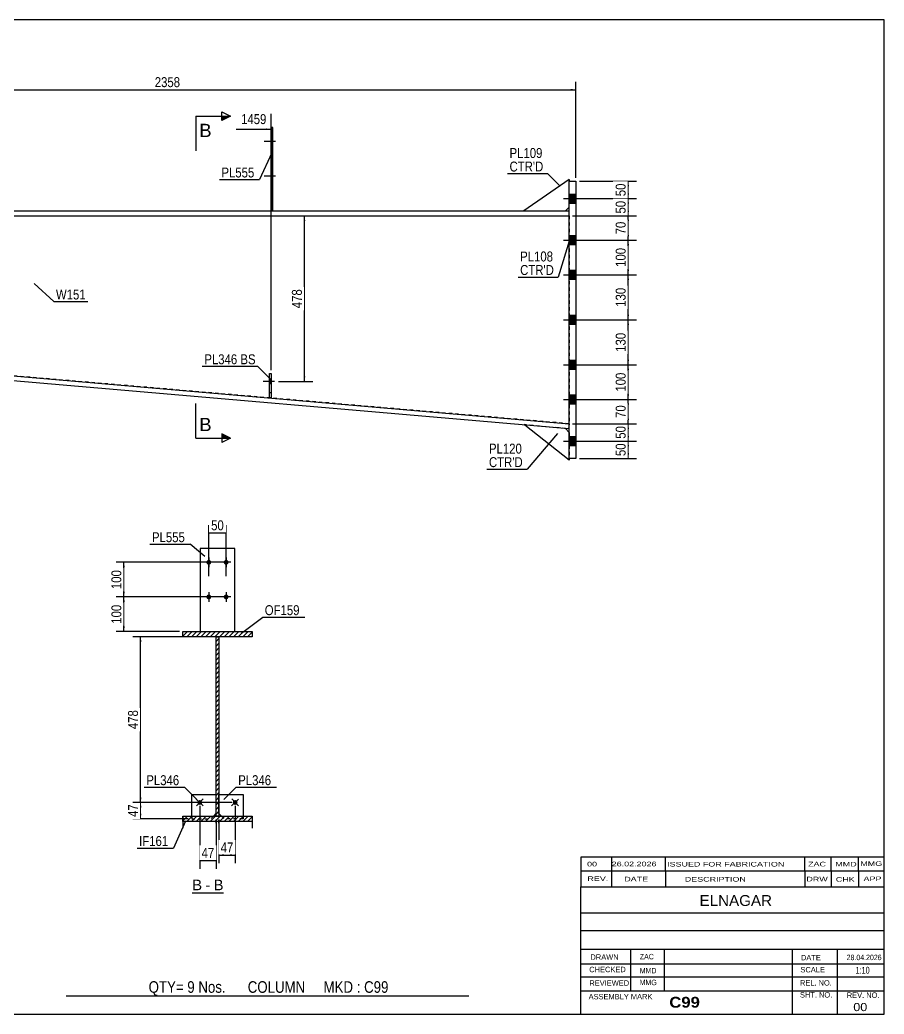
# Model space of a CAD drawing. Header units: millimetres. Extents: x -206 to 207, y -170 to 117.
# Drawn here: x -42.6 to 206.9, y -170.4 to 116.6 of the extents above; entities that cross this region are included whole.
import ezdxf

# ---------------------------------------------------------------- set-up
doc = ezdxf.new("R2010")
doc.units = ezdxf.units.MM
doc.linetypes.add('DXK_LINE_DOT1', pattern=[1.8814, 0.9407, -0.9407])
doc.linetypes.add('DXK_LINE_DOT2', pattern=[3.9198, 1.9599, -1.9599])
doc.styles.add('Arial', font='ARIAL.TTF', dxfattribs={"height": 0.2})
doc.styles.add('Arial Bold', font='ARIALBD.TTF', dxfattribs={"height": 0.2})
doc.styles.add('Arial Narrow', font='ARIALN.TTF', dxfattribs={"height": 0.2})

# ---------------------------------------------------------------- blocks, each defined once
blk = doc.blocks.new('Unknown-622304978-1209')
at = {"color": 5, "linetype": 'Continuous'}
for p, q in [((206.87, 116.57), (-203.13, 116.57)), ((-203.13, 116.57), (-203.13, -170.43)), ((206.87, -170.43), (206.87, 116.57)), ((-203.13, -170.43), (206.87, -170.43))]:
    blk.add_line(p, q, dxfattribs=at)
at = {"color": 174, "linetype": 'Continuous', "style": 'Arial'}
blk.add_text('Tekla structures', height=1.9102, rotation=90, dxfattribs=at).set_placement((-203.63, -169.93))
blk = doc.blocks.new('Unknown-622304978-13 - 1228')
at = {"color": 7, "linetype": 'Continuous'}
blk.add_line((7.15, -135.43), (16.18, -135.43), dxfattribs=at)
at = {"color": 0, "linetype": 'Continuous'}
blk.add_wipeout([(9.99, -134.68), (9.99, -131.48), (7.15, -131.48), (7.15, -134.68)], dxfattribs=at)
blk.add_wipeout([(12.37, -134.68), (12.37, -131.48), (10.95, -131.48), (10.95, -134.68)], dxfattribs=at)
at = {"color": 96, "linetype": 'Continuous', "style": 'Arial'}
blk.add_text('B', height=3.06, dxfattribs=at).set_placement((7.15, -134.68))
at = {"color": 0, "linetype": 'Continuous'}
blk.add_wipeout([(16.18, -134.68), (16.18, -131.48), (13.33, -131.48), (13.33, -134.68)], dxfattribs=at)
at = {"color": 96, "linetype": 'Continuous', "style": 'Arial'}
for s, p in [('B', (13.33, -134.68)), ('-', (10.95, -134.68))]:
    blk.add_text(s, height=3.06, dxfattribs=at).set_placement(p)
blk = doc.blocks.new('Bolt-622304978-1520 - 1508')
at = {"linetype": 'Continuous'}
blk.add_hatch(color=3, dxfattribs=at).paths.add_polyline_path([(29.94, 11.47), (29.94, 12.87), (29.44, 12.87), (29.44, 11.47)])
at = {"color": 3, "linetype": 'Continuous'}
for p, q in [((30.89, 12.17), (27.59, 12.17)), ((29.94, 12.87), (29.44, 12.87)), ((29.94, 11.47), (29.44, 11.47))]:
    blk.add_line(p, q, dxfattribs=at)
blk = doc.blocks.new('Bolt-622304978-1522 - 1508')
at = {"linetype": 'Continuous'}
for points in [[(30.44, 80.8), (30.44, 82.2), (29.94, 82.2), (29.94, 80.8)], [(30.44, 80.8), (30.44, 82.2), (29.94, 82.2), (29.94, 80.8)], [(30.44, 70.8), (30.44, 72.2), (29.94, 72.2), (29.94, 70.8)], [(30.44, 70.8), (30.44, 72.2), (29.94, 72.2), (29.94, 70.8)]]:
    blk.add_hatch(color=3, dxfattribs=at).paths.add_polyline_path(points)
at = {"color": 3, "linetype": 'Continuous'}
for p, q in [((31.24, 81.5), (27.94, 81.5)), ((31.24, 81.5), (27.94, 81.5)), ((30.44, 82.2), (29.94, 82.2)), ((30.44, 82.2), (29.94, 82.2)), ((30.44, 80.8), (29.94, 80.8)), ((30.44, 80.8), (29.94, 80.8)), ((30.44, 72.2), (29.94, 72.2)), ((30.44, 72.2), (29.94, 72.2)), ((31.24, 71.5), (27.94, 71.5)), ((31.24, 71.5), (27.94, 71.5)), ((30.44, 70.8), (29.94, 70.8)), ((30.44, 70.8), (29.94, 70.8))]:
    blk.add_line(p, q, dxfattribs=at)
blk = doc.blocks.new('Part-622304978-1578 - 1508')
at = {"color": 2, "linetype": 'Continuous'}
for p, q in [((30.44, 85.5), (29.94, 85.5)), ((29.94, 85.5), (29.94, 61.5)), ((30.44, 61.5), (30.44, 85.5))]:
    blk.add_line(p, q, dxfattribs=at)
at = {"color": 7, "linetype": 'DXK_LINE_DOT1'}
blk.add_line((29.94, 61.5), (30.44, 61.5), dxfattribs=at)
blk = doc.blocks.new('Bolt-622304978-1521 - 1508')
at = {"color": 3, "linetype": 'DXK_LINE_DOT2'}
for p, q in [((30.89, 12.17), (27.59, 12.17)), ((29.94, 12.87), (29.44, 12.87)), ((29.94, 11.47), (29.44, 11.47))]:
    blk.add_line(p, q, dxfattribs=at)
blk = doc.blocks.new('Bolt-622304978-1524 - 1508')
at = {"linetype": 'Continuous'}
for points in [[(115.92, 66.3), (115.92, 63.7), (117.92, 63.7), (117.92, 66.3)], [(115.92, 66.3), (115.92, 63.7), (117.92, 63.7), (117.92, 66.3)], [(115.92, 54.3), (115.92, 51.7), (117.92, 51.7), (117.92, 54.3)], [(115.92, 54.3), (115.92, 51.7), (117.92, 51.7), (117.92, 54.3)], [(115.92, 44.3), (115.92, 41.7), (117.92, 41.7), (117.92, 44.3)], [(115.92, 44.3), (115.92, 41.7), (117.92, 41.7), (117.92, 44.3)], [(115.92, 31.3), (115.92, 28.7), (117.92, 28.7), (117.92, 31.3)], [(115.92, 31.3), (115.92, 28.7), (117.92, 28.7), (117.92, 31.3)], [(115.92, 18.3), (115.92, 15.7), (117.92, 15.7), (117.92, 18.3)], [(115.92, 18.3), (115.92, 15.7), (117.92, 15.7), (117.92, 18.3)], [(115.92, 8.3), (115.92, 5.7), (117.92, 5.7), (117.92, 8.3)], [(115.92, 8.3), (115.92, 5.7), (117.92, 5.7), (117.92, 8.3)], [(115.92, -3.7), (115.92, -6.3), (117.92, -6.3), (117.92, -3.7)], [(115.92, -3.7), (115.92, -6.3), (117.92, -6.3), (117.92, -3.7)]]:
    blk.add_hatch(color=3, dxfattribs=at).paths.add_polyline_path(points)
at = {"color": 3, "linetype": 'Continuous'}
for p, q in [((115.92, 66.3), (117.92, 66.3)), ((115.92, 66.3), (117.92, 66.3)), ((114.33, 65), (124.92, 65)), ((114.33, 65), (124.92, 65)), ((115.92, 63.7), (117.92, 63.7)), ((115.92, 63.7), (117.92, 63.7)), ((114.33, 53), (124.92, 53)), ((114.33, 53), (124.92, 53)), ((115.92, 54.3), (117.92, 54.3)), ((115.92, 54.3), (117.92, 54.3)), ((115.92, 51.7), (117.92, 51.7)), ((115.92, 51.7), (117.92, 51.7)), ((115.92, 44.3), (117.92, 44.3)), ((115.92, 44.3), (117.92, 44.3)), ((114.33, 43), (124.92, 43)), ((114.33, 43), (124.92, 43)), ((115.92, 41.7), (117.92, 41.7)), ((115.92, 41.7), (117.92, 41.7)), ((114.33, 30), (124.92, 30)), ((114.33, 30), (124.92, 30)), ((115.92, 31.3), (117.92, 31.3)), ((115.92, 31.3), (117.92, 31.3)), ((115.92, 28.7), (117.92, 28.7)), ((115.92, 28.7), (117.92, 28.7)), ((115.92, 18.3), (117.92, 18.3)), ((115.92, 18.3), (117.92, 18.3)), ((114.33, 17), (124.92, 17)), ((114.33, 17), (124.92, 17)), ((115.92, 15.7), (117.92, 15.7)), ((115.92, 15.7), (117.92, 15.7)), ((114.33, 7), (124.92, 7)), ((114.33, 7), (124.92, 7)), ((115.92, 8.3), (117.92, 8.3)), ((115.92, 8.3), (117.92, 8.3)), ((115.92, 5.7), (117.92, 5.7)), ((115.92, 5.7), (117.92, 5.7)), ((114.33, -5), (124.92, -5)), ((114.33, -5), (124.92, -5)), ((115.92, -3.7), (117.92, -3.7)), ((115.92, -3.7), (117.92, -3.7)), ((115.92, -6.3), (117.92, -6.3)), ((115.92, -6.3), (117.92, -6.3))]:
    blk.add_line(p, q, dxfattribs=at)
blk = doc.blocks.new('Part-622304978-1529 - 1508')
at = {"color": 7, "linetype": 'DXK_LINE_DOT1'}
for p, q in [((-115.92, 60), (115.92, 60)), ((-115.92, 60), (-115.92, 20)), ((115.92, 60), (115.92, 0)), ((115.92, 0), (-115.62, 19.97))]:
    blk.add_line(p, q, dxfattribs=at)
at = {"color": 2, "linetype": 'Continuous'}
blk.add_line((-115.92, 20), (-115.62, 19.97), dxfattribs=at)
blk = doc.blocks.new('Part-622304978-1551 - 1508')
at = {"color": 2, "linetype": 'Continuous'}
for p, q in [((29.44, 7.47), (29.44, 14.47)), ((29.44, 14.47), (29.94, 14.47)), ((29.94, 14.47), (29.94, 7.47)), ((29.94, 7.47), (29.44, 7.47))]:
    blk.add_line(p, q, dxfattribs=at)
at = {"color": 7, "linetype": 'DXK_LINE_DOT1'}
blk.add_line((29.44, 8.97), (29.94, 8.97), dxfattribs=at)
blk = doc.blocks.new('Part-622304978-1573 - 1508')
at = {"color": 7, "linetype": 'DXK_LINE_DOT1'}
for p, q in [((29.44, 7.47), (29.44, 14.47)), ((29.44, 14.47), (29.94, 14.47)), ((29.94, 14.47), (29.94, 7.47)), ((29.94, 7.47), (29.44, 7.47))]:
    blk.add_line(p, q, dxfattribs=at)
blk = doc.blocks.new('Part-622304978-1660 - 1508')
at = {"color": 7, "linetype": 'DXK_LINE_DOT1'}
for p, q in [((114.92, -1.41), (102.98, -0.25)), ((103.17, -0.41), (102.98, -0.25)), ((114.92, -1.41), (114.93, -1.42)), ((115.92, -2.51), (115.92, -10))]:
    blk.add_line(p, q, dxfattribs=at)
at = {"color": 2, "linetype": 'Continuous'}
for p, q in [((115.92, -10.51), (103.17, -0.41)), ((114.93, -1.42), (115.92, -2.51)), ((115.92, -10), (115.92, -10.51))]:
    blk.add_line(p, q, dxfattribs=at)
blk = doc.blocks.new('Part-622304978-1689 - 1508')
at = {"color": 2, "linetype": 'Continuous'}
for p, q in [((115.92, 70.5), (102.92, 61.5)), ((115.92, 70.5), (115.92, 70)), ((114.92, 61.5), (115.92, 62.5))]:
    blk.add_line(p, q, dxfattribs=at)
at = {"color": 7, "linetype": 'DXK_LINE_DOT1'}
for p, q in [((115.92, 62.5), (115.92, 70)), ((102.92, 61.5), (114.92, 61.5))]:
    blk.add_line(p, q, dxfattribs=at)
blk = doc.blocks.new('Part-622304978-1718 - 1508')
at = {"color": 2, "linetype": 'Continuous'}
for p, q in [((115.92, 70), (117.92, 70)), ((115.92, -10), (115.92, 70)), ((117.92, 70), (117.92, -10)), ((117.92, -10), (115.92, -10))]:
    blk.add_line(p, q, dxfattribs=at)
blk = doc.blocks.new('Part-622304978-1723 - 1508')
at = {"color": 2, "linetype": 'Continuous'}
for p, q in [((-115.75, 18.48), (-115.62, 19.97)), ((115.79, -1.49), (-115.75, 18.48)), ((-115.62, 19.97), (115.92, 0)), ((115.92, 0), (115.79, -1.49))]:
    blk.add_line(p, q, dxfattribs=at)
blk = doc.blocks.new('Part-622304978-1728 - 1508')
at = {"color": 2, "linetype": 'Continuous'}
for p, q in [((-115.92, 61.5), (115.92, 61.5)), ((-115.92, 60), (115.92, 60))]:
    blk.add_line(p, q, dxfattribs=at)
at = {"color": 7, "linetype": 'DXK_LINE_DOT1'}
for p, q in [((-115.92, 60), (-115.92, 61.5)), ((115.92, 60), (115.92, 61.5))]:
    blk.add_line(p, q, dxfattribs=at)
blk = doc.blocks.new('Bolt-622304978-1233 - 1228')
at = {"linetype": 'Continuous'}
blk.add_hatch(color=3, dxfattribs=at).paths.add_polyline_path([(9.82, -108.83, -1), (8.86, -109.84, -1)])
at = {"color": 3, "linetype": 'Continuous'}
for p, q in [((8.32, -108.37), (10.35, -110.3)), ((10.3, -108.32), (8.37, -110.35))]:
    blk.add_line(p, q, dxfattribs=at)
blk = doc.blocks.new('Part-622304978-1265 - 1228')
at = {"color": 2, "linetype": 'Continuous'}
for p, q in [((7.01, -113.29), (7.01, -107.03)), ((7.01, -107.03), (14.01, -107.03)), ((14.01, -107.03), (14.01, -112.53)), ((14.01, -112.53), (13.25, -113.29))]:
    blk.add_line(p, q, dxfattribs=at)
at = {"color": 7, "linetype": 'DXK_LINE_DOT1'}
for p, q in [((7.01, -113.29), (7.01, -114.03)), ((7.01, -114.03), (12.51, -114.03)), ((13.25, -113.29), (12.51, -114.03))]:
    blk.add_line(p, q, dxfattribs=at)
blk = doc.blocks.new('Bolt-622304978-1232 - 1228')
at = {"linetype": 'Continuous'}
blk.add_hatch(color=3, dxfattribs=at).paths.add_polyline_path([(20.02, -109.84, -1), (19.06, -108.83, -1)])
at = {"color": 3, "linetype": 'Continuous'}
for p, q in [((20.55, -108.37), (18.52, -110.3)), ((20.5, -110.35), (18.57, -108.32))]:
    blk.add_line(p, q, dxfattribs=at)
blk = doc.blocks.new('Bolt-622304978-1234 - 1228')
at = {"linetype": 'Continuous'}
for points in [[(12.64, -40, -1), (11.24, -40, -1)], [(17.64, -40, -1), (16.24, -40, -1)], [(12.64, -50, -1), (11.24, -50, -1)], [(17.64, -50, -1), (16.24, -50, -1)]]:
    blk.add_hatch(color=3, dxfattribs=at).paths.add_polyline_path(points)
at = {"color": 3, "linetype": 'Continuous'}
for p, q in [((13.34, -40), (10.54, -40)), ((11.94, -38.6), (11.94, -41.4)), ((18.34, -40), (15.54, -40)), ((16.94, -38.6), (16.94, -41.4)), ((11.94, -48.6), (11.94, -51.4)), ((16.94, -48.6), (16.94, -51.4)), ((13.34, -50), (10.54, -50)), ((18.34, -50), (15.54, -50))]:
    blk.add_line(p, q, dxfattribs=at)
blk = doc.blocks.new('Part-622304978-1237 - 1228')
at = {"linetype": 'Continuous'}
h = blk.add_hatch(dxfattribs=at)
h.set_pattern_fill('', scale=0.3, style=0, pattern_type=0)
h.set_pattern_definition([(45, (14.0375, -61.5013), (-0.67352, 0.67352), [])])
h.paths.add_polyline_path([(14.84, -61.5), (14.04, -61.5), (14.04, -113.29), (14.84, -113.29)])
at = {"color": 2, "linetype": 'Continuous'}
for p, q in [((14.04, -61.5), (14.84, -61.5)), ((14.04, -113.29), (14.04, -61.5)), ((14.84, -61.5), (14.84, -113.29)), ((14.84, -113.29), (14.04, -113.29))]:
    blk.add_line(p, q, dxfattribs=at)
at = {"color": 7, "linetype": 'DXK_LINE_DOT1'}
for p, q in [((14.04, -115.27), (14.04, -113.29)), ((14.84, -115.27), (14.84, -113.29))]:
    blk.add_line(p, q, dxfattribs=at)
blk = doc.blocks.new('Part-622304978-1260 - 1228')
at = {"color": 2, "linetype": 'Continuous'}
for p, q in [((14.87, -112.53), (14.87, -107.03)), ((14.87, -107.03), (21.87, -107.03)), ((21.87, -107.03), (21.87, -113.29)), ((14.87, -112.53), (15.62, -113.29))]:
    blk.add_line(p, q, dxfattribs=at)
at = {"color": 7, "linetype": 'DXK_LINE_DOT1'}
for p, q in [((15.62, -113.29), (16.37, -114.03)), ((21.87, -114.03), (16.37, -114.03)), ((21.87, -113.29), (21.87, -114.03))]:
    blk.add_line(p, q, dxfattribs=at)
blk = doc.blocks.new('Part-622304978-1287 - 1228')
at = {"color": 2, "linetype": 'Continuous'}
for p, q in [((19.44, -36), (9.44, -36)), ((9.44, -36), (9.44, -60)), ((19.44, -60), (19.44, -36))]:
    blk.add_line(p, q, dxfattribs=at)
at = {"color": 7, "linetype": 'DXK_LINE_DOT1'}
blk.add_line((9.44, -60), (19.44, -60), dxfattribs=at)
blk = doc.blocks.new('Part-622304978-1313 - 1228')
at = {"linetype": 'Continuous'}
h = blk.add_hatch(dxfattribs=at)
h.set_pattern_fill('', scale=0.3, style=0, pattern_type=0)
h.set_pattern_definition([(45, (4.4375, -113.2866), (-0.67352, 0.67352), [])])
h.paths.add_polyline_path([(24.44, -113.29), (4.44, -113.29), (4.44, -114.79), (24.44, -114.79)])
at = {"color": 7, "linetype": 'DXK_LINE_DOT1'}
for p, q in [((4.44, -113.29), (4.44, -114.79)), ((24.44, -113.29), (24.44, -114.79))]:
    blk.add_line(p, q, dxfattribs=at)
at = {"color": 2, "linetype": 'Continuous'}
for p, q in [((4.44, -113.29), (24.44, -113.29)), ((4.44, -114.79), (4.44, -113.29)), ((4.44, -114.79), (4.44, -116.78)), ((24.44, -114.79), (4.44, -114.79)), ((24.44, -113.29), (24.44, -114.79)), ((24.44, -114.79), (24.44, -116.78))]:
    blk.add_line(p, q, dxfattribs=at)
blk = doc.blocks.new('Part-622304978-1335 - 1228')
at = {"linetype": 'Continuous'}
h = blk.add_hatch(dxfattribs=at)
h.set_pattern_fill('', scale=0.3, style=0, pattern_type=0)
h.set_pattern_definition([(45, (4.4375, -60.0013), (-0.67352, 0.67352), [])])
h.paths.add_polyline_path([(24.44, -60), (4.44, -60), (4.44, -61.5), (24.44, -61.5)])
at = {"color": 2, "linetype": 'Continuous'}
for p, q in [((4.44, -60), (24.44, -60)), ((4.44, -61.5), (4.44, -60)), ((24.44, -60), (24.44, -61.5)), ((24.44, -61.5), (4.44, -61.5))]:
    blk.add_line(p, q, dxfattribs=at)
blk = doc.blocks.new('StraightDimension-622304978-2420 - 1508')
at = {"linetype": 'Continuous'}
for points in [[(132.75, 68.5), (133, 70), (133.25, 68.5)], [(133.25, 66.5), (133, 65), (132.75, 66.5)]]:
    blk.add_hatch(color=7, dxfattribs=at).paths.add_polyline_path(points)
at = {"color": 7, "linetype": 'Continuous'}
for p, q in [((118.92, 70), (135.4, 70)), ((133, 65), (133, 70)), ((123.42, 65), (135.4, 65))]:
    blk.add_line(p, q, dxfattribs=at)
at = {"color": 0}
blk.add_wipeout([(132.85, 69.93), (128.65, 69.93), (128.65, 65.07), (132.85, 65.07)], dxfattribs=at)
at = {"color": 3, "style": 'Arial Narrow'}
blk.add_text('50', height=2.863, rotation=90.0002, dxfattribs=at).set_placement((132.25, 65.67))
blk = doc.blocks.new('StraightDimension-622304978-2421 - 1508')
at = {"linetype": 'Continuous'}
for points in [[(132.75, 63.5), (133, 65), (133.25, 63.5)], [(133.25, 61.5), (133, 60), (132.75, 61.5)]]:
    blk.add_hatch(color=7, dxfattribs=at).paths.add_polyline_path(points)
at = {"color": 7, "linetype": 'Continuous'}
for p, q in [((123.42, 65), (135.4, 65)), ((133, 60), (133, 65)), ((116.92, 60), (135.4, 60))]:
    blk.add_line(p, q, dxfattribs=at)
at = {"color": 0}
blk.add_wipeout([(132.85, 64.93), (128.65, 64.93), (128.65, 60.07), (132.85, 60.07)], dxfattribs=at)
at = {"color": 3, "style": 'Arial Narrow'}
blk.add_text('50', height=2.863, rotation=90.0002, dxfattribs=at).set_placement((132.25, 60.67))
blk = doc.blocks.new('StraightDimension-622304978-2423 - 1508')
at = {"linetype": 'Continuous'}
for points in [[(132.75, 51.5), (133, 53), (133.25, 51.5)], [(133.25, 44.5), (133, 43), (132.75, 44.5)]]:
    blk.add_hatch(color=7, dxfattribs=at).paths.add_polyline_path(points)
at = {"color": 7, "linetype": 'Continuous'}
for p, q in [((123.42, 53), (135.4, 53)), ((133, 43), (133, 53)), ((123.42, 43), (135.4, 43))]:
    blk.add_line(p, q, dxfattribs=at)
at = {"color": 0}
blk.add_wipeout([(132.85, 51.34), (128.65, 51.34), (128.65, 44.66), (132.85, 44.66)], dxfattribs=at)
at = {"color": 3, "style": 'Arial Narrow'}
blk.add_text('100', height=2.863, rotation=90.0002, dxfattribs=at).set_placement((132.25, 45.26))
blk = doc.blocks.new('StraightDimension-622304978-2429 - 1508')
at = {"linetype": 'Continuous'}
for points in [[(132.75, -6.5), (133, -5), (133.25, -6.5)], [(133.25, -8.5), (133, -10), (132.75, -8.5)]]:
    blk.add_hatch(color=7, dxfattribs=at).paths.add_polyline_path(points)
at = {"color": 7, "linetype": 'Continuous'}
for p, q in [((123.42, -5), (135.4, -5)), ((133, -10), (133, -5)), ((118.92, -10), (135.4, -10))]:
    blk.add_line(p, q, dxfattribs=at)
at = {"color": 0}
blk.add_wipeout([(132.85, -5.07), (128.65, -5.07), (128.65, -9.93), (132.85, -9.93)], dxfattribs=at)
at = {"color": 3, "style": 'Arial Narrow'}
blk.add_text('50', height=2.863, rotation=90.0002, dxfattribs=at).set_placement((132.25, -9.33))
blk = doc.blocks.new('StraightDimension-622304978-2428 - 1508')
at = {"linetype": 'Continuous'}
for points in [[(132.75, -1.5), (133, 0), (133.25, -1.5)], [(133.25, -3.5), (133, -5), (132.75, -3.5)]]:
    blk.add_hatch(color=7, dxfattribs=at).paths.add_polyline_path(points)
at = {"color": 7, "linetype": 'Continuous'}
for p, q in [((116.92, 0), (135.4, 0)), ((133, -5), (133, 0)), ((123.42, -5), (135.4, -5))]:
    blk.add_line(p, q, dxfattribs=at)
at = {"color": 0}
blk.add_wipeout([(132.85, -0.07), (128.65, -0.07), (128.65, -4.93), (132.85, -4.93)], dxfattribs=at)
at = {"color": 3, "style": 'Arial Narrow'}
blk.add_text('50', height=2.863, rotation=90.0002, dxfattribs=at).set_placement((132.25, -4.33))
blk = doc.blocks.new('StraightDimension-622304978-2424 - 1508')
at = {"linetype": 'Continuous'}
for points in [[(132.75, 41.5), (133, 43), (133.25, 41.5)], [(133.25, 31.5), (133, 30), (132.75, 31.5)]]:
    blk.add_hatch(color=7, dxfattribs=at).paths.add_polyline_path(points)
at = {"color": 7, "linetype": 'Continuous'}
for p, q in [((123.42, 43), (135.4, 43)), ((133, 30), (133, 43)), ((123.42, 30), (135.4, 30))]:
    blk.add_line(p, q, dxfattribs=at)
at = {"color": 0}
blk.add_wipeout([(132.85, 39.84), (128.65, 39.84), (128.65, 33.16), (132.85, 33.16)], dxfattribs=at)
at = {"color": 3, "style": 'Arial Narrow'}
blk.add_text('130', height=2.863, rotation=90.0002, dxfattribs=at).set_placement((132.25, 33.76))
blk = doc.blocks.new('StraightDimension-622304978-2427 - 1508')
at = {"linetype": 'Continuous'}
for points in [[(132.75, 5.5), (133, 7), (133.25, 5.5)], [(133.25, 1.5), (133, 0), (132.75, 1.5)]]:
    blk.add_hatch(color=7, dxfattribs=at).paths.add_polyline_path(points)
at = {"color": 7, "linetype": 'Continuous'}
for p, q in [((123.42, 7), (135.4, 7)), ((133, 0), (133, 7)), ((116.92, 0), (135.4, 0))]:
    blk.add_line(p, q, dxfattribs=at)
at = {"color": 0}
blk.add_wipeout([(132.85, 5.93), (128.65, 5.93), (128.65, 1.07), (132.85, 1.07)], dxfattribs=at)
at = {"color": 3, "style": 'Arial Narrow'}
blk.add_text('70', height=2.863, rotation=90.0002, dxfattribs=at).set_placement((132.25, 1.67))
blk = doc.blocks.new('StraightDimension-622304978-1738 - 1508')
at = {"linetype": 'Continuous'}
for points in [[(39.3, 58.5), (39.55, 60), (39.8, 58.5)], [(39.8, 13.67), (39.55, 12.17), (39.3, 13.67)]]:
    blk.add_hatch(color=7, dxfattribs=at).paths.add_polyline_path(points)
at = {"color": 7, "linetype": 'Continuous'}
for p, q in [((32.02, 60), (41.95, 60)), ((39.55, 12.17), (39.55, 60)), ((32.02, 12.17), (41.95, 12.17))]:
    blk.add_line(p, q, dxfattribs=at)
at = {"color": 0}
blk.add_wipeout([(39.4, 39.43), (35.2, 39.43), (35.2, 32.74), (39.4, 32.74)], dxfattribs=at)
at = {"color": 3, "style": 'Arial Narrow'}
blk.add_text('478', height=2.863, rotation=90.0002, dxfattribs=at).set_placement((38.8, 33.34))
blk = doc.blocks.new('StraightDimension-622304978-1776 - 1508')
at = {"linetype": 'Continuous'}
for points in [[(-116.42, 96.17), (-117.92, 96.42), (-116.42, 96.67)], [(116.42, 96.67), (117.92, 96.42), (116.42, 96.17)]]:
    blk.add_hatch(color=7, dxfattribs=at).paths.add_polyline_path(points)
at = {"color": 7, "linetype": 'Continuous'}
for p, q in [((-117.92, 64), (-117.92, 98.67)), ((117.92, 71), (117.92, 98.67)), ((-117.92, 96.42), (117.92, 96.42))]:
    blk.add_line(p, q, dxfattribs=at)
at = {"color": 0}
blk.add_wipeout([(4.26, 96.57), (4.26, 100.77), (-4.26, 100.77), (-4.26, 96.57)], dxfattribs=at)
at = {"color": 3, "style": 'Arial Narrow'}
blk.add_text('2358', height=2.863, dxfattribs=at).set_placement((-3.66, 97.17))
blk = doc.blocks.new('StraightDimension-622304978-2422 - 1508')
at = {"linetype": 'Continuous'}
for points in [[(132.75, 58.5), (133, 60), (133.25, 58.5)], [(133.25, 54.5), (133, 53), (132.75, 54.5)]]:
    blk.add_hatch(color=7, dxfattribs=at).paths.add_polyline_path(points)
at = {"color": 7, "linetype": 'Continuous'}
for p, q in [((116.92, 60), (135.4, 60)), ((133, 53), (133, 60)), ((123.42, 53), (135.4, 53))]:
    blk.add_line(p, q, dxfattribs=at)
at = {"color": 0}
blk.add_wipeout([(132.85, 58.93), (128.65, 58.93), (128.65, 54.07), (132.85, 54.07)], dxfattribs=at)
at = {"color": 3, "style": 'Arial Narrow'}
blk.add_text('70', height=2.863, rotation=90.0002, dxfattribs=at).set_placement((132.25, 54.67))
blk = doc.blocks.new('StraightDimension-622304978-2425 - 1508')
at = {"linetype": 'Continuous'}
for points in [[(132.75, 28.5), (133, 30), (133.25, 28.5)], [(133.25, 18.5), (133, 17), (132.75, 18.5)]]:
    blk.add_hatch(color=7, dxfattribs=at).paths.add_polyline_path(points)
at = {"color": 7, "linetype": 'Continuous'}
for p, q in [((123.42, 30), (135.4, 30)), ((133, 17), (133, 30)), ((123.42, 17), (135.4, 17))]:
    blk.add_line(p, q, dxfattribs=at)
at = {"color": 0}
blk.add_wipeout([(132.85, 26.84), (128.65, 26.84), (128.65, 20.16), (132.85, 20.16)], dxfattribs=at)
at = {"color": 3, "style": 'Arial Narrow'}
blk.add_text('130', height=2.863, rotation=90.0002, dxfattribs=at).set_placement((132.25, 20.76))
blk = doc.blocks.new('StraightDimension-622304978-2426 - 1508')
at = {"linetype": 'Continuous'}
for points in [[(132.75, 15.5), (133, 17), (133.25, 15.5)], [(133.25, 8.5), (133, 7), (132.75, 8.5)]]:
    blk.add_hatch(color=7, dxfattribs=at).paths.add_polyline_path(points)
at = {"color": 7, "linetype": 'Continuous'}
for p, q in [((123.42, 17), (135.4, 17)), ((133, 7), (133, 17)), ((123.42, 7), (135.4, 7))]:
    blk.add_line(p, q, dxfattribs=at)
at = {"color": 0}
blk.add_wipeout([(132.85, 15.34), (128.65, 15.34), (128.65, 8.66), (132.85, 8.66)], dxfattribs=at)
at = {"color": 3, "style": 'Arial Narrow'}
blk.add_text('100', height=2.863, rotation=90.0002, dxfattribs=at).set_placement((132.25, 9.26))
blk = doc.blocks.new('StraightDimension-622304978-2940 - 1508')
at = {"linetype": 'Continuous'}
blk.add_hatch(color=7, dxfattribs=at).paths.add_polyline_path([(28.45, 85.25), (29.95, 85), (28.45, 84.75)])
at = {"color": 7, "linetype": 'Continuous'}
for p, q in [((29.95, 15.47), (29.95, 89.5)), ((19.88, 85), (29.95, 85))]:
    blk.add_line(p, q, dxfattribs=at)
at = {"color": 0}
blk.add_wipeout([(29.17, 85.9), (29.17, 90.1), (20.66, 90.1), (20.66, 85.9)], dxfattribs=at)
at = {"color": 3, "style": 'Arial Narrow'}
blk.add_text('1459', height=2.863, dxfattribs=at).set_placement((21.26, 86.5))
blk = doc.blocks.new('StraightDimension-622304978-1418 - 1228')
at = {"linetype": 'Continuous'}
for points in [[(10.84, -126.33), (9.34, -126.08), (10.84, -125.83)], [(12.54, -125.83), (14.04, -126.08), (12.54, -126.33)]]:
    blk.add_hatch(color=7, dxfattribs=at).paths.add_polyline_path(points)
at = {"color": 7, "linetype": 'Continuous'}
for p, q in [((9.34, -110.33), (9.34, -128.48)), ((14.04, -114.29), (14.04, -128.48)), ((9.34, -126.08), (14.04, -126.08))]:
    blk.add_line(p, q, dxfattribs=at)
at = {"color": 0}
blk.add_wipeout([(14.12, -125.93), (14.12, -121.73), (9.26, -121.73), (9.26, -125.93)], dxfattribs=at)
at = {"color": 3, "style": 'Arial Narrow'}
blk.add_text('47', height=2.863, dxfattribs=at).set_placement((9.86, -125.33))
blk = doc.blocks.new('StraightDimension-622304978-1368 - 1228')
at = {"linetype": 'Continuous'}
for points in [[(-7.99, -110.83), (-7.74, -109.33), (-7.49, -110.83)], [(-7.49, -112.53), (-7.74, -114.03), (-7.99, -112.53)]]:
    blk.add_hatch(color=7, dxfattribs=at).paths.add_polyline_path(points)
at = {"color": 7, "linetype": 'Continuous'}
for p, q in [((18.54, -109.33), (-9.99, -109.33)), ((-7.74, -114.03), (-7.74, -109.33)), ((6.01, -114.03), (-9.99, -114.03))]:
    blk.add_line(p, q, dxfattribs=at)
at = {"color": 0}
blk.add_wipeout([(-7.89, -109.25), (-12.09, -109.25), (-12.09, -114.11), (-7.89, -114.11)], dxfattribs=at)
at = {"color": 3, "style": 'Arial Narrow'}
blk.add_text('47', height=2.863, rotation=90.0002, dxfattribs=at).set_placement((-8.49, -113.51))
blk = doc.blocks.new('StraightDimension-622304978-1384 - 1228')
at = {"linetype": 'Continuous'}
for points in [[(-7.99, -63), (-7.74, -61.5), (-7.49, -63)], [(-7.49, -107.83), (-7.74, -109.33), (-7.99, -107.83)]]:
    blk.add_hatch(color=7, dxfattribs=at).paths.add_polyline_path(points)
at = {"color": 7, "linetype": 'Continuous'}
for p, q in [((13.04, -61.5), (-9.99, -61.5)), ((-7.74, -109.33), (-7.74, -61.5)), ((18.54, -109.33), (-9.99, -109.33))]:
    blk.add_line(p, q, dxfattribs=at)
at = {"color": 0}
blk.add_wipeout([(-7.89, -82.08), (-12.09, -82.08), (-12.09, -88.76), (-7.89, -88.76)], dxfattribs=at)
at = {"color": 3, "style": 'Arial Narrow'}
blk.add_text('478', height=2.863, rotation=90.0002, dxfattribs=at).set_placement((-8.49, -88.16))
blk = doc.blocks.new('StraightDimension-622304978-1401 - 1228')
at = {"linetype": 'Continuous'}
for points in [[(16.34, -124.75), (14.84, -124.5), (16.34, -124.25)], [(18.04, -124.25), (19.54, -124.5), (18.04, -124.75)]]:
    blk.add_hatch(color=7, dxfattribs=at).paths.add_polyline_path(points)
at = {"color": 7, "linetype": 'Continuous'}
for p, q in [((19.54, -110.33), (19.54, -126.9)), ((14.84, -114.29), (14.84, -126.9)), ((14.84, -124.5), (19.54, -124.5))]:
    blk.add_line(p, q, dxfattribs=at)
at = {"color": 0}
blk.add_wipeout([(19.62, -124.35), (19.62, -120.15), (14.76, -120.15), (14.76, -124.35)], dxfattribs=at)
at = {"color": 3, "style": 'Arial Narrow'}
blk.add_text('47', height=2.863, dxfattribs=at).set_placement((15.36, -123.75))
blk = doc.blocks.new('StraightDimension-622304978-1435 - 1228')
at = {"linetype": 'Continuous'}
for points in [[(13.44, -31.75), (11.94, -31.5), (13.44, -31.25)], [(15.44, -31.25), (16.94, -31.5), (15.44, -31.75)]]:
    blk.add_hatch(color=7, dxfattribs=at).paths.add_polyline_path(points)
at = {"color": 7, "linetype": 'Continuous'}
for p, q in [((11.94, -44), (11.94, -29.25)), ((11.94, -31.5), (16.94, -31.5)), ((16.94, -44), (16.94, -29.25))]:
    blk.add_line(p, q, dxfattribs=at)
at = {"color": 0}
blk.add_wipeout([(16.87, -31.35), (16.87, -27.15), (12.01, -27.15), (12.01, -31.35)], dxfattribs=at)
at = {"color": 3, "style": 'Arial Narrow'}
blk.add_text('50', height=2.863, dxfattribs=at).set_placement((12.61, -30.75))
blk = doc.blocks.new('StraightDimension-622304978-3090 - 1228')
at = {"linetype": 'Continuous'}
for points in [[(-12.81, -41.5), (-12.56, -40), (-12.31, -41.5)], [(-12.31, -48.5), (-12.56, -50), (-12.81, -48.5)]]:
    blk.add_hatch(color=7, dxfattribs=at).paths.add_polyline_path(points)
at = {"color": 7, "linetype": 'Continuous'}
for p, q in [((15.94, -40), (-14.81, -40)), ((-12.56, -50), (-12.56, -40)), ((15.94, -50), (-14.81, -50))]:
    blk.add_line(p, q, dxfattribs=at)
at = {"color": 0}
blk.add_wipeout([(-12.71, -41.66), (-16.91, -41.66), (-16.91, -48.34), (-12.71, -48.34)], dxfattribs=at)
at = {"color": 3, "style": 'Arial Narrow'}
blk.add_text('100', height=2.863, rotation=90.0002, dxfattribs=at).set_placement((-13.31, -47.74))
blk = doc.blocks.new('StraightDimension-622304978-3091 - 1228')
at = {"linetype": 'Continuous'}
for points in [[(-12.81, -51.5), (-12.56, -50), (-12.31, -51.5)], [(-12.31, -58.5), (-12.56, -60), (-12.81, -58.5)]]:
    blk.add_hatch(color=7, dxfattribs=at).paths.add_polyline_path(points)
at = {"color": 7, "linetype": 'Continuous'}
for p, q in [((15.94, -50), (-14.81, -50)), ((-12.56, -60), (-12.56, -50)), ((3.44, -60), (-14.81, -60))]:
    blk.add_line(p, q, dxfattribs=at)
at = {"color": 0}
blk.add_wipeout([(-12.71, -51.66), (-16.91, -51.66), (-16.91, -58.34), (-12.71, -58.34)], dxfattribs=at)
at = {"color": 3, "style": 'Arial Narrow'}
blk.add_text('100', height=2.863, rotation=90.0002, dxfattribs=at).set_placement((-13.31, -57.74))
blk = doc.blocks.new('CBS_CALLOFF-622304978-3148')
at = {"color": 7, "linetype": 'Continuous'}
blk.add_line((-29.25, -165.16), (86.98, -165.18), dxfattribs=at)
at = {"color": 3, "linetype": 'Continuous', "style": 'Arial Narrow'}
blk.add_text('QTY= 9 Nos.      COLUMN     MKD : C99', height=3.3405, dxfattribs=at).set_placement((-5.43, -164.27))
blk = doc.blocks.new('CBS_NAME_BLOG-622304978-3149')
at = {"color": 7, "linetype": 'Continuous'}
for p, q in [((119.28, -133.68), (206.8, -133.68)), ((119.28, -170.38), (119.28, -133.68)), ((119.28, -141.21), (206.8, -141.21)), ((119.35, -146.27), (206.87, -146.27)), ((119.28, -151.64), (206.8, -151.64)), ((133.8, -163.74), (133.8, -151.64)), ((143.49, -163.72), (143.49, -151.65)), ((180.4, -170.38), (180.4, -151.65)), ((193.45, -170.38), (193.45, -151.64)), ((119.29, -155.94), (206.87, -155.92)), ((119.28, -159.68), (206.8, -159.68)), ((119.28, -163.73), (206.8, -163.73)), ((119.28, -170.43), (206.87, -170.43))]:
    blk.add_line(p, q, dxfattribs=at)
at = {"color": 3, "linetype": 'Continuous', "style": 'Arial'}
blk.add_text('ELNAGAR', height=3.133, dxfattribs=at).set_placement((153.6, -139.2))
at = {"color": 3, "linetype": 'Continuous'}
for s, height, style, width, p in [('DRAWN', 1.566, 'Arial', 0.9, (122.11, -154.75)), ('ZAC', 1.565, 'Arial Narrow', 0.9, (136.37, -154.61)), ('DATE', 1.566, 'Arial', 0.9, (182.87, -154.91)), ('28.04.2026', 1.565, 'Arial Narrow', 0.9, (196.06, -154.84)), ('CHECKED', 1.566, 'Arial', 0.9, (121.77, -158.32)), ('MMD', 1.565, 'Arial Narrow', 0.9, (136.34, -158.67)), ('SCALE', 1.566, 'Arial', 0.9, (182.72, -158.39)), ('1:10', 1.957, 'Arial Narrow', 0.9, (198.61, -158.74)), ('REVIEWED', 1.566, 'Arial', 0.9, (121.8, -162.24)), ('MMG', 1.565, 'Arial Narrow', 0.9, (136.31, -162.07)), ('REL. NO.', 1.566, 'Arial', 0.9, (182.58, -162.19)), ('ASSEMBLY MARK', 1.5663, 'Arial', 0.9, (121.58, -166.17)), ('C99', 3.131, 'Arial Bold', 1.1, (144.86, -168.57)), ('SHT. NO.', 1.566, 'Arial', 0.9, (182.58, -165.65)), ('REV. NO.', 1.566, 'Arial', 0.9, (196.1, -165.74))]:
    blk.add_text(s, height=height, dxfattribs=dict(at, style=style, width=width)).set_placement(p)
at = {"color": 3, "style": 'Arial', "width": 1.1}
blk.add_text('00', height=2.349, dxfattribs=at).set_placement((197.98, -169.56))
blk = doc.blocks.new('CBS_REVISION-622304978-3150')
at = {"color": 7, "linetype": 'Continuous'}
for p, q in [((119.36, -125.15), (119.36, -129.04)), ((128.17, -125.14), (128.17, -129.04)), ((143.76, -129.04), (143.76, -125.12)), ((184.02, -129.04), (184.03, -125.12)), ((191.58, -129.04), (191.59, -125.13)), ((199.51, -129.04), (199.5, -125.14)), ((119.36, -129.04), (119.36, -133.68)), ((119.36, -129.05), (206.86, -129.05)), ((128.16, -129.05), (128.16, -133.68)), ((143.76, -129.04), (143.76, -133.61)), ((184.01, -129.05), (184.01, -133.67)), ((191.55, -129.05), (191.55, -133.68)), ((199.5, -129.05), (199.5, -133.68)), ((119.36, -133.68), (206.86, -133.68))]:
    blk.add_line(p, q, dxfattribs=at)
blk.add_arc((163.12, -28098.42), 27973.31, 89.910387, 90.089622, dxfattribs=at)
at = {"color": 7, "style": 'Arial Narrow', "width": 1.7}
for s, height, p in [('00', 1.326, (121.13, -127.78)), ('26.02.2026', 1.326, (128.24, -127.75)), ('ISSUED FOR FABRICATION', 1.3257, (144.22, -127.82)), ('ZAC', 1.326, (184.93, -127.79)), ('MMD', 1.326, (192.78, -127.81))]:
    blk.add_text(s, height=height, dxfattribs=at).set_placement(p)
at = {"color": 7, "linetype": 'Continuous', "style": 'Arial Narrow', "width": 1.7}
for s, height, p in [('MMG', 1.326, (200, -127.65)), ('REV.', 1.326, (121.23, -132)), ('DATE', 1.326, (131.85, -132.11)), ('DESCRIPTION', 1.3257, (149.33, -132.17)), ('DRW', 1.326, (184.44, -132.11)), ('CHK', 1.326, (192.93, -132.2)), ('APP', 1.326, (200.93, -132.04))]:
    blk.add_text(s, height=height, dxfattribs=at).set_placement(p)
blk = doc.blocks.new('MarkSet-622304978-1896 - 1508')
at = {"color": 0}
blk.add_wipeout([(20.16, 17.17), (20.16, 20.17), (10.65, 20.17), (10.65, 17.17)], dxfattribs=at)
blk.add_wipeout([(20.16, 17.17), (20.16, 20.17), (10.65, 20.17), (10.65, 17.17)], dxfattribs=at)
blk.add_wipeout([(25.44, 17.17), (25.44, 20.17), (21.06, 20.17), (21.06, 17.17)], dxfattribs=at)
blk.add_wipeout([(25.44, 17.17), (25.44, 20.17), (21.06, 20.17), (21.06, 17.17)], dxfattribs=at)
at = {"color": 7, "linetype": 'Continuous'}
for p in [(10.05, 16.57), (29.57, 13.04)]:
    blk.add_line(p, (26.04, 16.57), dxfattribs=at)
at = {"color": 3, "style": 'Arial Narrow'}
for s, p in [('PL346', (10.65, 17.17)), ('BS', (21.06, 17.17))]:
    blk.add_text(s, height=2.863, dxfattribs=at).set_placement(p)
blk = doc.blocks.new('Mark-622304978-1525 - 1508')
at = {"color": 0}
blk.add_wipeout([(-23.6, 35.87), (-23.6, 38.87), (-32.18, 38.87), (-32.18, 35.87)], dxfattribs=at)
blk.add_wipeout([(-23.6, 35.87), (-23.6, 38.87), (-32.18, 38.87), (-32.18, 35.87)], dxfattribs=at)
at = {"color": 7, "linetype": 'Continuous'}
for p, q in [((-38.47, 40.5), (-32.78, 35.27)), ((-32.78, 35.27), (-23, 35.27))]:
    blk.add_line(p, q, dxfattribs=at)
at = {"color": 3, "style": 'Arial Narrow'}
blk.add_text('W151', height=2.863, dxfattribs=at).set_placement((-32.18, 35.87))
blk = doc.blocks.new('Mark-622304978-1574 - 1508')
at = {"color": 7, "linetype": 'Continuous'}
blk.add_line((30.12, 78.23), (26.58, 70.49), dxfattribs=at)
at = {"color": 0}
blk.add_wipeout([(25.08, 71.09), (25.08, 74.09), (15.58, 74.09), (15.58, 71.09)], dxfattribs=at)
blk.add_wipeout([(25.08, 71.09), (25.08, 74.09), (15.58, 74.09), (15.58, 71.09)], dxfattribs=at)
at = {"color": 7, "linetype": 'Continuous'}
blk.add_line((14.98, 70.49), (26.58, 70.49), dxfattribs=at)
at = {"color": 3, "style": 'Arial Narrow'}
blk.add_text('PL555', height=2.863, dxfattribs=at).set_placement((15.58, 71.09))
blk = doc.blocks.new('Mark-622304978-1656 - 1508')
at = {"color": 0}
blk.add_wipeout([(102.31, -8.62), (102.31, -5.62), (92.81, -5.62), (92.81, -8.62)], dxfattribs=at)
blk.add_wipeout([(102.31, -8.62), (102.31, -5.62), (92.81, -5.62), (92.81, -8.62)], dxfattribs=at)
blk.add_wipeout([(102.56, -12.52), (102.56, -9.52), (92.81, -9.52), (92.81, -12.52)], dxfattribs=at)
blk.add_wipeout([(102.56, -12.52), (102.56, -9.52), (92.81, -9.52), (92.81, -12.52)], dxfattribs=at)
at = {"color": 7, "linetype": 'Continuous'}
for p in [(112.61, -2.87), (92.21, -13.12)]:
    blk.add_line(p, (103.81, -13.12), dxfattribs=at)
at = {"color": 3, "style": 'Arial Narrow'}
blk.add_text('PL120', height=2.863, dxfattribs=at).set_placement((92.81, -8.62))
at = {"color": 1, "style": 'Arial Narrow'}
blk.add_text("CTR'D", height=2.863, dxfattribs=at).set_placement((92.81, -12.52))
blk = doc.blocks.new('Mark-622304978-1685 - 1508')
at = {"color": 0}
blk.add_wipeout([(108.25, 76.71), (108.25, 79.71), (98.75, 79.71), (98.75, 76.71)], dxfattribs=at)
blk.add_wipeout([(108.25, 76.71), (108.25, 79.71), (98.75, 79.71), (98.75, 76.71)], dxfattribs=at)
blk.add_wipeout([(108.5, 72.81), (108.5, 75.81), (98.75, 75.81), (98.75, 72.81)], dxfattribs=at)
blk.add_wipeout([(108.5, 72.81), (108.5, 75.81), (98.75, 75.81), (98.75, 72.81)], dxfattribs=at)
at = {"color": 7, "linetype": 'Continuous'}
for p in [(98.15, 72.21), (113.29, 68.67)]:
    blk.add_line(p, (109.75, 72.21), dxfattribs=at)
at = {"color": 3, "style": 'Arial Narrow'}
blk.add_text('PL109', height=2.863, dxfattribs=at).set_placement((98.75, 76.71))
at = {"color": 1, "style": 'Arial Narrow'}
blk.add_text("CTR'D", height=2.863, dxfattribs=at).set_placement((98.75, 72.81))
blk = doc.blocks.new('Mark-622304978-1714 - 1508')
at = {"color": 0}
blk.add_wipeout([(111.31, 46.84), (111.31, 49.84), (101.81, 49.84), (101.81, 46.84)], dxfattribs=at)
blk.add_wipeout([(111.31, 46.84), (111.31, 49.84), (101.81, 49.84), (101.81, 46.84)], dxfattribs=at)
blk.add_wipeout([(111.56, 42.94), (111.56, 45.94), (101.81, 45.94), (101.81, 42.94)], dxfattribs=at)
blk.add_wipeout([(111.56, 42.94), (111.56, 45.94), (101.81, 45.94), (101.81, 42.94)], dxfattribs=at)
at = {"color": 7, "linetype": 'Continuous'}
for p in [(116.35, 53.97), (101.21, 42.34)]:
    blk.add_line(p, (112.81, 42.34), dxfattribs=at)
at = {"color": 3, "style": 'Arial Narrow'}
blk.add_text('PL108', height=2.863, dxfattribs=at).set_placement((101.81, 46.84))
at = {"color": 1, "style": 'Arial Narrow'}
blk.add_text("CTR'D", height=2.863, dxfattribs=at).set_placement((101.81, 42.94))
blk = doc.blocks.new('SectionMark-622304978-1877 - 1508')
at = {"linetype": 'Continuous'}
for points in [[(15.69, 87.5), (15.69, 88.75), (18.19, 88.75)], [(15.69, -4.14), (15.69, -2.89), (18.19, -4.14)]]:
    blk.add_hatch(color=30, dxfattribs=at).paths.add_polyline_path(points)
at = {"color": 30, "linetype": 'Continuous'}
for p, q in [((15.69, 87.5), (15.69, 90)), ((15.69, 90), (18.19, 88.75)), ((8.19, 88.75), (18.19, 88.75)), ((18.19, 88.75), (15.69, 87.5)), ((8.19, -4.14), (18.19, -4.14)), ((18.19, -4.14), (15.69, -2.89)), ((15.69, -2.89), (15.69, -5.39)), ((18.19, -4.14), (15.69, -5.39))]:
    blk.add_line(p, q, dxfattribs=at)
at = {"color": 0, "linetype": 'Continuous'}
for points in [[(12.75, 82.75), (12.75, 86.75), (9.19, 86.75), (9.19, 82.75)], [(12.75, -2.14), (12.75, 1.86), (9.19, 1.86), (9.19, -2.14)]]:
    blk.add_wipeout(points, dxfattribs=at)
at = {"color": 30, "linetype": 'Continuous'}
for p, q in [((8.19, 88.75), (8.19, 78.75)), ((8.19, -4.14), (8.19, 5.86))]:
    blk.add_line(p, q, dxfattribs=at)
at = {"color": 96, "linetype": 'Continuous', "style": 'Arial'}
for p in [(9.19, 82.75), (9.19, -2.14)]:
    blk.add_text('B', height=3.82, dxfattribs=at).set_placement(p)
blk = doc.blocks.new('Mark-622304978-1255 - 1228')
at = {"color": 0}
blk.add_wipeout([(29.94, -104.33), (29.94, -101.33), (20.43, -101.33), (20.43, -104.33)], dxfattribs=at)
blk.add_wipeout([(29.94, -104.33), (29.94, -101.33), (20.43, -101.33), (20.43, -104.33)], dxfattribs=at)
at = {"color": 7, "linetype": 'Continuous'}
for p, q in [((16.3, -108.46), (19.83, -104.93)), ((19.83, -104.93), (31.44, -104.93))]:
    blk.add_line(p, q, dxfattribs=at)
at = {"color": 3, "style": 'Arial Narrow'}
blk.add_text('PL346', height=2.863, dxfattribs=at).set_placement((20.43, -104.33))
blk = doc.blocks.new('Mark-622304978-1261 - 1228')
at = {"color": 7, "linetype": 'Continuous'}
blk.add_line((8.44, -108.46), (4.9, -104.93), dxfattribs=at)
at = {"color": 0}
blk.add_wipeout([(3.4, -104.33), (3.4, -101.33), (-6.1, -101.33), (-6.1, -104.33)], dxfattribs=at)
blk.add_wipeout([(3.4, -104.33), (3.4, -101.33), (-6.1, -101.33), (-6.1, -104.33)], dxfattribs=at)
at = {"color": 7, "linetype": 'Continuous'}
blk.add_line((-6.7, -104.93), (4.9, -104.93), dxfattribs=at)
at = {"color": 3, "style": 'Arial Narrow'}
blk.add_text('PL346', height=2.863, dxfattribs=at).set_placement((-6.1, -104.33))
blk = doc.blocks.new('Mark-622304978-1283 - 1228')
at = {"color": 7, "linetype": 'Continuous'}
blk.add_line((10.77, -38.33), (6.54, -34.79), dxfattribs=at)
at = {"color": 0}
blk.add_wipeout([(5.04, -34.19), (5.04, -31.19), (-4.47, -31.19), (-4.47, -34.19)], dxfattribs=at)
blk.add_wipeout([(5.04, -34.19), (5.04, -31.19), (-4.47, -31.19), (-4.47, -34.19)], dxfattribs=at)
at = {"color": 7, "linetype": 'Continuous'}
blk.add_line((-5.07, -34.79), (6.54, -34.79), dxfattribs=at)
at = {"color": 3, "style": 'Arial Narrow'}
blk.add_text('PL555', height=2.863, dxfattribs=at).set_placement((-4.47, -34.19))
blk = doc.blocks.new('Mark-622304978-1309 - 1228')
at = {"color": 7, "linetype": 'Continuous'}
blk.add_line((5.26, -114.77), (1.73, -122.5), dxfattribs=at)
at = {"color": 0}
blk.add_wipeout([(0.23, -121.9), (0.23, -118.9), (-8.18, -118.9), (-8.18, -121.9)], dxfattribs=at)
blk.add_wipeout([(0.23, -121.9), (0.23, -118.9), (-8.18, -118.9), (-8.18, -121.9)], dxfattribs=at)
at = {"color": 7, "linetype": 'Continuous'}
blk.add_line((-8.78, -122.5), (1.73, -122.5), dxfattribs=at)
at = {"color": 3, "style": 'Arial Narrow'}
blk.add_text('IF161', height=2.863, dxfattribs=at).set_placement((-8.18, -121.9))
blk = doc.blocks.new('Mark-622304978-1331 - 1228')
at = {"color": 0}
blk.add_wipeout([(38.14, -55.25), (38.14, -52.25), (28.09, -52.25), (28.09, -55.25)], dxfattribs=at)
blk.add_wipeout([(38.14, -55.25), (38.14, -52.25), (28.09, -52.25), (28.09, -55.25)], dxfattribs=at)
at = {"color": 7, "linetype": 'Continuous'}
for p, q in [((21.41, -60.47), (27.49, -55.85)), ((27.49, -55.85), (39.64, -55.85))]:
    blk.add_line(p, q, dxfattribs=at)
at = {"color": 3, "style": 'Arial Narrow'}
blk.add_text('OF159', height=2.863, dxfattribs=at).set_placement((28.09, -55.25))

msp = doc.modelspace()

# ---------------------------------------------------------------- block references
for name in ['Unknown-622304978-1209', 'Part-622304978-1578 - 1508', 'Bolt-622304978-1522 - 1508', 'Part-622304978-1689 - 1508', 'Part-622304978-1718 - 1508', 'Bolt-622304978-1524 - 1508', 'Part-622304978-1728 - 1508', 'Part-622304978-1529 - 1508', 'Part-622304978-1723 - 1508', 'Part-622304978-1551 - 1508', 'Part-622304978-1573 - 1508', 'Bolt-622304978-1520 - 1508', 'Bolt-622304978-1521 - 1508', 'Part-622304978-1660 - 1508', 'Part-622304978-1287 - 1228', 'Bolt-622304978-1234 - 1228', 'Part-622304978-1335 - 1228', 'Part-622304978-1237 - 1228', 'Part-622304978-1265 - 1228', 'Bolt-622304978-1233 - 1228', 'Part-622304978-1260 - 1228', 'Bolt-622304978-1232 - 1228', 'Part-622304978-1313 - 1228', 'CBS_REVISION-622304978-3150', 'CBS_NAME_BLOG-622304978-3149', 'CBS_CALLOFF-622304978-3148']:
    msp.add_blockref(name, (0, 0))

# ---------------------------------------------------------------- next in the draw order: block references
for name in ['StraightDimension-622304978-2420 - 1508', 'StraightDimension-622304978-1738 - 1508', 'StraightDimension-622304978-2423 - 1508', 'Mark-622304978-1525 - 1508', 'Mark-622304978-1656 - 1508', 'StraightDimension-622304978-2429 - 1508', 'StraightDimension-622304978-1435 - 1228', 'Mark-622304978-1331 - 1228', 'StraightDimension-622304978-1418 - 1228', 'Unknown-622304978-13 - 1228']:
    msp.add_blockref(name, (0, 0))

# ---------------------------------------------------------------- next in the draw order: block references
for name in ['StraightDimension-622304978-2421 - 1508', 'StraightDimension-622304978-2424 - 1508', 'StraightDimension-622304978-2428 - 1508', 'Mark-622304978-1283 - 1228', 'StraightDimension-622304978-3090 - 1228', 'StraightDimension-622304978-1368 - 1228']:
    msp.add_blockref(name, (0, 0))

# ---------------------------------------------------------------- next in the draw order: block references
for name in ['StraightDimension-622304978-1776 - 1508', 'StraightDimension-622304978-2422 - 1508', 'StraightDimension-622304978-2425 - 1508', 'StraightDimension-622304978-2427 - 1508', 'StraightDimension-622304978-3091 - 1228', 'StraightDimension-622304978-1384 - 1228', 'Mark-622304978-1309 - 1228']:
    msp.add_blockref(name, (0, 0))

# ---------------------------------------------------------------- next in the draw order: block references
for name in ['StraightDimension-622304978-2940 - 1508', 'Mark-622304978-1685 - 1508', 'Mark-622304978-1714 - 1508', 'StraightDimension-622304978-2426 - 1508', 'Mark-622304978-1261 - 1228', 'Mark-622304978-1255 - 1228', 'StraightDimension-622304978-1401 - 1228']:
    msp.add_blockref(name, (0, 0))

# ---------------------------------------------------------------- next in the draw order: block references
for name in ['Mark-622304978-1574 - 1508', 'MarkSet-622304978-1896 - 1508']:
    msp.add_blockref(name, (0, 0))

# ---------------------------------------------------------------- next in the draw order: block references
msp.add_blockref('SectionMark-622304978-1877 - 1508', (0, 0))

doc.saveas('drawing.dxf')
